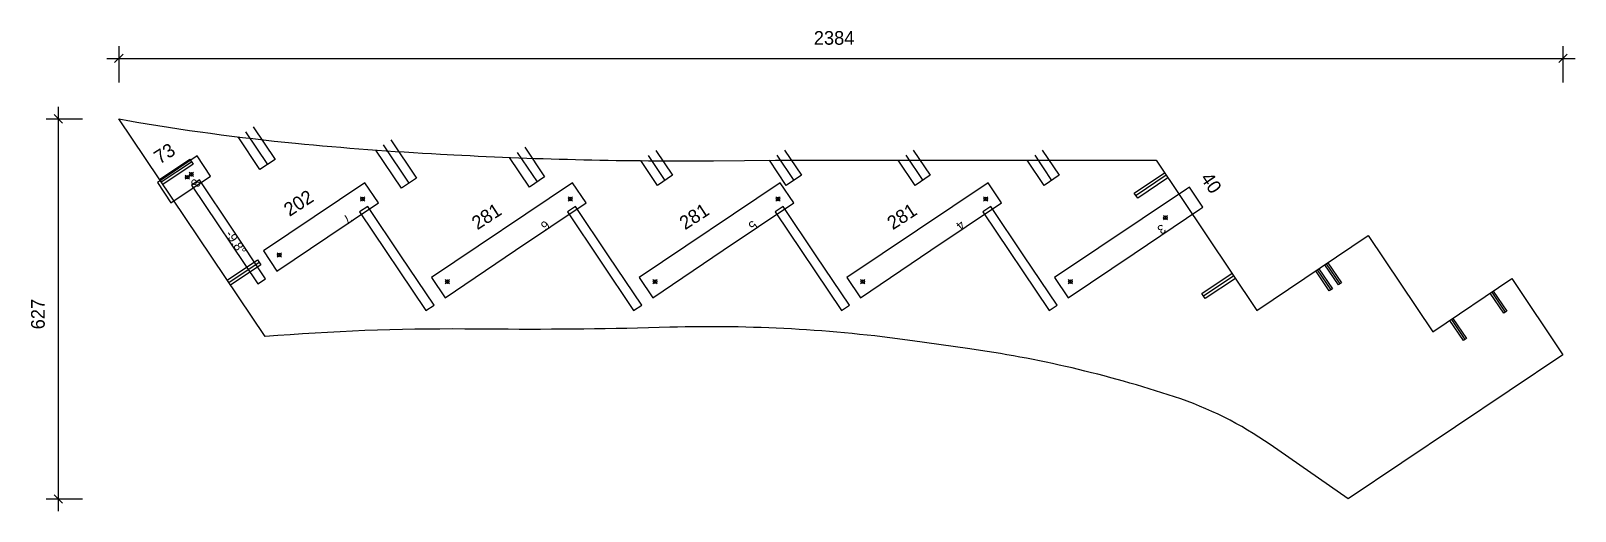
# Model space of a CAD drawing. Header units: millimetres. Extents: x -145 to 2404, y -20 to 773.
import ezdxf
from ezdxf.enums import TextEntityAlignment as Align

# ---------------------------------------------------------------- set-up
doc = ezdxf.new("R2010")
doc.units = ezdxf.units.MM
for name, color, linetype in [('CONTOUR', 7, 'CONTINUOUS'), ('CUT_RISER', 7, 'CONTINUOUS'), ('CUT_STEP', 7, 'CONTINUOUS'), ('CUT_STEPTEXT', 7, 'CONTINUOUS'), ('DIMLINES', 7, 'CONTINUOUS'), ('DIMLINESTEXT', 7, 'CONTINUOUS'), ('DRILLINGSOTHER', 7, 'CONTINUOUS'), ('DRILLINGSSIDE', 7, 'CONTINUOUS')]:
    doc.layers.add(name, color=color, linetype=linetype)

msp = doc.modelspace()

# ---------------------------------------------------------------- linework, layer by layer
at = {"layer": 'CONTOUR', "color": 0, "linetype": '0'}
msp.add_lwpolyline([(2029.353, 0), (1900.312, 89.878, 0.073), (1742.381, 168.737, 0.045), (1400.69, 248.383), (1309.903, 261.178, 0.042), (909.509, 283.409, -0.009), (625.008, 280.204), (571.09, 280.554, 0.022), (241.49, 268.067), (0, 627.38), (12.111, 625.256, 0.019), (291.33, 587.337, 0.011), (531.04, 569.263), (552.822, 568.112, 0.015), (981.663, 558.375), (1083.675, 559.087), (1101.234, 559.179), (1118.793, 559.24), (1136.352, 559.271), (1711.973, 559.271), (1878.6, 311.347), (2062.339, 434.836), (2169.021, 276.105), (2299.389, 363.725), (2383.759, 238.192), (2029.353, 0)], format="xyb", dxfattribs=at)
at = {"layer": 'CUT_RISER', "color": 1, "linetype": '1'}
for points in [[(242.208, 363.699), (187.473, 445.14), (132.737, 526.58), (119.651, 517.785), (229.122, 354.904), (242.208, 363.699)], [(520.101, 320.037), (465.365, 401.478), (410.63, 482.918), (397.351, 473.993), (506.821, 311.112), (520.101, 320.037)], [(862.955, 320.035), (808.219, 401.476), (753.484, 482.916), (740.205, 473.991), (849.675, 311.11), (862.955, 320.035)], [(1205.809, 320.033), (1151.073, 401.473), (1096.338, 482.914), (1083.058, 473.989), (1192.529, 311.108), (1205.809, 320.033)], [(1548.662, 320.03), (1493.927, 401.471), (1439.192, 482.912), (1425.912, 473.987), (1535.383, 311.106), (1548.662, 320.03)]]:
    msp.add_lwpolyline(points, dxfattribs=at)
at = {"layer": 'CUT_STEP', "color": 1, "linetype": '1'}
for points in [[(90.757, 492.342), (121.051, 512.702), (151.345, 533.062), (129.033, 566.261), (68.445, 525.541), (63.465, 522.194), (85.778, 488.995), (90.757, 492.342)], [(260.856, 376.233), (344.607, 432.521), (428.359, 488.809), (406.046, 522.008), (238.544, 409.432), (260.856, 376.233)], [(538.36, 332.309), (654.786, 410.558), (771.212, 488.807), (748.9, 522.006), (516.047, 365.508), (538.36, 332.309)], [(881.214, 332.307), (997.64, 410.556), (1114.066, 488.805), (1091.754, 522.003), (858.901, 365.506), (881.214, 332.307)], [(1224.068, 332.305), (1340.494, 410.554), (1456.92, 488.802), (1434.608, 522.001), (1201.755, 365.503), (1224.068, 332.305)], [(1566.922, 332.302), (1675.645, 405.374), (1784.368, 478.446), (1789.348, 481.793), (1767.035, 514.991), (1762.055, 511.644), (1544.609, 365.501), (1566.922, 332.302)]]:
    msp.add_lwpolyline(points, dxfattribs=at)
at = {"layer": 'DIMLINES', "color": 0}
for p, q in [((0, 747.38), (0, 687.38)), ((2383.759, 747.38), (2383.759, 687.38)), ((-20, 727.38), (2403.759, 727.38)), ((7.071, 734.451), (-7.071, 720.309)), ((2390.83, 734.451), (2376.687, 720.309)), ((-100, -20), (-100, 647.38)), ((-120, 627.38), (-60, 627.38)), ((-107.071, 634.451), (-92.929, 620.309)), ((-120, 0), (-60, 0)), ((-107.071, 7.071), (-92.929, -7.071))]:
    msp.add_line(p, q, dxfattribs=at)
at = {"layer": 'DRILLINGSOTHER', "color": 3}
for p, q in [((123.06, 539.309), (115.989, 532.238)), ((115.99, 539.309), (123.059, 532.238)), ((116.335, 534.789), (109.264, 527.718)), ((109.265, 534.789), (116.334, 527.718)), ((405.798, 498.903), (398.727, 491.832)), ((398.728, 498.903), (405.797, 491.832)), ((748.652, 498.901), (741.581, 491.83)), ((741.582, 498.901), (748.651, 491.83)), ((1091.506, 498.899), (1084.435, 491.828)), ((1084.436, 498.899), (1091.505, 491.828)), ((1434.36, 498.897), (1427.289, 491.826)), ((1427.29, 498.897), (1434.359, 491.826)), ((1731.099, 467.901), (1724.028, 460.83)), ((1724.029, 467.901), (1731.098, 460.83)), ((268.175, 406.408), (261.104, 399.337)), ((261.105, 406.408), (268.174, 399.337)), ((545.679, 362.485), (538.608, 355.414)), ((538.609, 362.485), (545.678, 355.414)), ((888.533, 362.482), (881.462, 355.411)), ((881.463, 362.482), (888.532, 355.411)), ((1231.387, 362.48), (1224.315, 355.409)), ((1224.317, 362.48), (1231.385, 355.409)), ((1574.24, 362.478), (1567.169, 355.407)), ((1567.17, 362.478), (1574.239, 355.407))]:
    msp.add_line(p, q, dxfattribs=at)
for centre in [(119.524, 535.773), (112.8, 531.254), (402.263, 495.368), (745.117, 495.366), (1087.971, 495.363), (1430.825, 495.361), (1727.564, 464.365), (264.64, 402.873), (542.143, 358.949), (884.997, 358.947), (1227.851, 358.945), (1570.705, 358.942)]:
    msp.add_circle(centre, 3, dxfattribs=at)
at = {"layer": 'DRILLINGSSIDE', "color": 3}
for p, q in [((209.049, 606.06), (245.213, 552.252)), ((436.389, 584.415), (478.805, 521.305)), ((657.383, 572.213), (690.251, 523.309)), ((873.761, 566.878), (901.244, 525.987)), ((1086.201, 567.404), (1114.022, 526.009)), ((1298.835, 567.641), (1326.816, 526.008)), ((1511.629, 567.64), (1539.61, 526.006)), ((69.947, 523.306), (119.745, 556.775)), ((1728.707, 534.372), (1678.909, 500.903)), ((181.509, 357.312), (231.307, 390.781)), ((1993.084, 388.291), (2015.397, 355.092)), ((1840.27, 368.379), (1790.472, 334.91)), ((1978.196, 378.285), (2000.509, 345.086)), ((2266.191, 341.412), (2288.503, 308.213)), ((2199.436, 296.547), (2221.748, 263.348))]:
    msp.add_line(p, q, dxfattribs=at)
at = {"layer": 'DRILLINGSSIDE', "color": 3, "linetype": '3'}
for points in [[(221.498, 614.427), (257.662, 560.619), (232.763, 543.884), (196.599, 597.693)], [(448.839, 592.782), (491.254, 529.672), (466.355, 512.938), (423.94, 576.048)], [(67.158, 527.456), (116.956, 560.924), (122.534, 552.625), (72.736, 519.156)], [(669.832, 580.58), (702.701, 531.676), (677.802, 514.941), (644.933, 563.846)], [(886.211, 575.246), (913.693, 534.354), (888.794, 517.62), (861.312, 558.511)], [(1098.651, 575.771), (1126.472, 534.376), (1101.573, 517.642), (1073.752, 559.037)], [(1311.284, 576.008), (1339.266, 534.375), (1314.367, 517.64), (1286.385, 559.274)], [(1524.078, 576.007), (1552.06, 534.373), (1527.161, 517.639), (1499.179, 559.273)], [(1731.496, 530.222), (1681.698, 496.754), (1676.12, 505.053), (1725.918, 538.522)], [(178.72, 361.462), (228.518, 394.931), (234.096, 386.631), (184.298, 353.163)], [(1995.574, 389.964), (2017.886, 356.765), (2012.907, 353.419), (1990.594, 386.617)], [(1843.059, 364.229), (1793.261, 330.76), (1787.683, 339.06), (1837.481, 372.529)], [(1980.686, 379.958), (2002.998, 346.759), (1998.019, 343.413), (1975.706, 376.611)], [(2268.681, 343.085), (2290.993, 309.887), (2286.013, 306.54), (2263.701, 339.739)], [(2201.925, 298.22), (2224.238, 265.021), (2219.258, 261.674), (2196.946, 294.873)]]:
    msp.add_lwpolyline(points, dxfattribs=at)

# ---------------------------------------------------------------- texts
at = {"layer": 'CUT_STEPTEXT'}
for s, rotation, p in [('8', 242, (136.198, 522.882)), ('7', 225, (386.483, 460.665)), ('5', 222, (1055.853, 449.68)), ('6', 222, (712.999, 449.683)), ('4', 222, (1398.707, 449.678)), ('3', 213, (1730.006, 441.91))]:
    msp.add_text(s, height=15, rotation=rotation, dxfattribs=at).set_placement(p, align=Align.TOP_LEFT)
at = {"layer": 'DIMLINESTEXT'}
msp.add_text('2384', height=22.5, dxfattribs=at).set_placement((1147.076, 772.38), align=Align.TOP_LEFT)
for s, height, rotation, p in [('73', 22.5, 33, (55.045, 570.753)), ('40', 22.5, -56, (1803.044, 542.086)), ('202', 22.5, 33, (269.305, 484.324)), ('281', 22.5, 33, (579.483, 462.361)), ('281', 22.5, 33, (922.337, 462.359)), ('281', 22.5, 33, (1265.191, 462.357)), ('-9.8°', 15, 303, (187.862, 445.402)), ('627', 22.5, 90, (-145, 280.087))]:
    msp.add_text(s, height=height, rotation=rotation, dxfattribs=at).set_placement(p, align=Align.TOP_LEFT)

doc.saveas('drawing.dxf')
